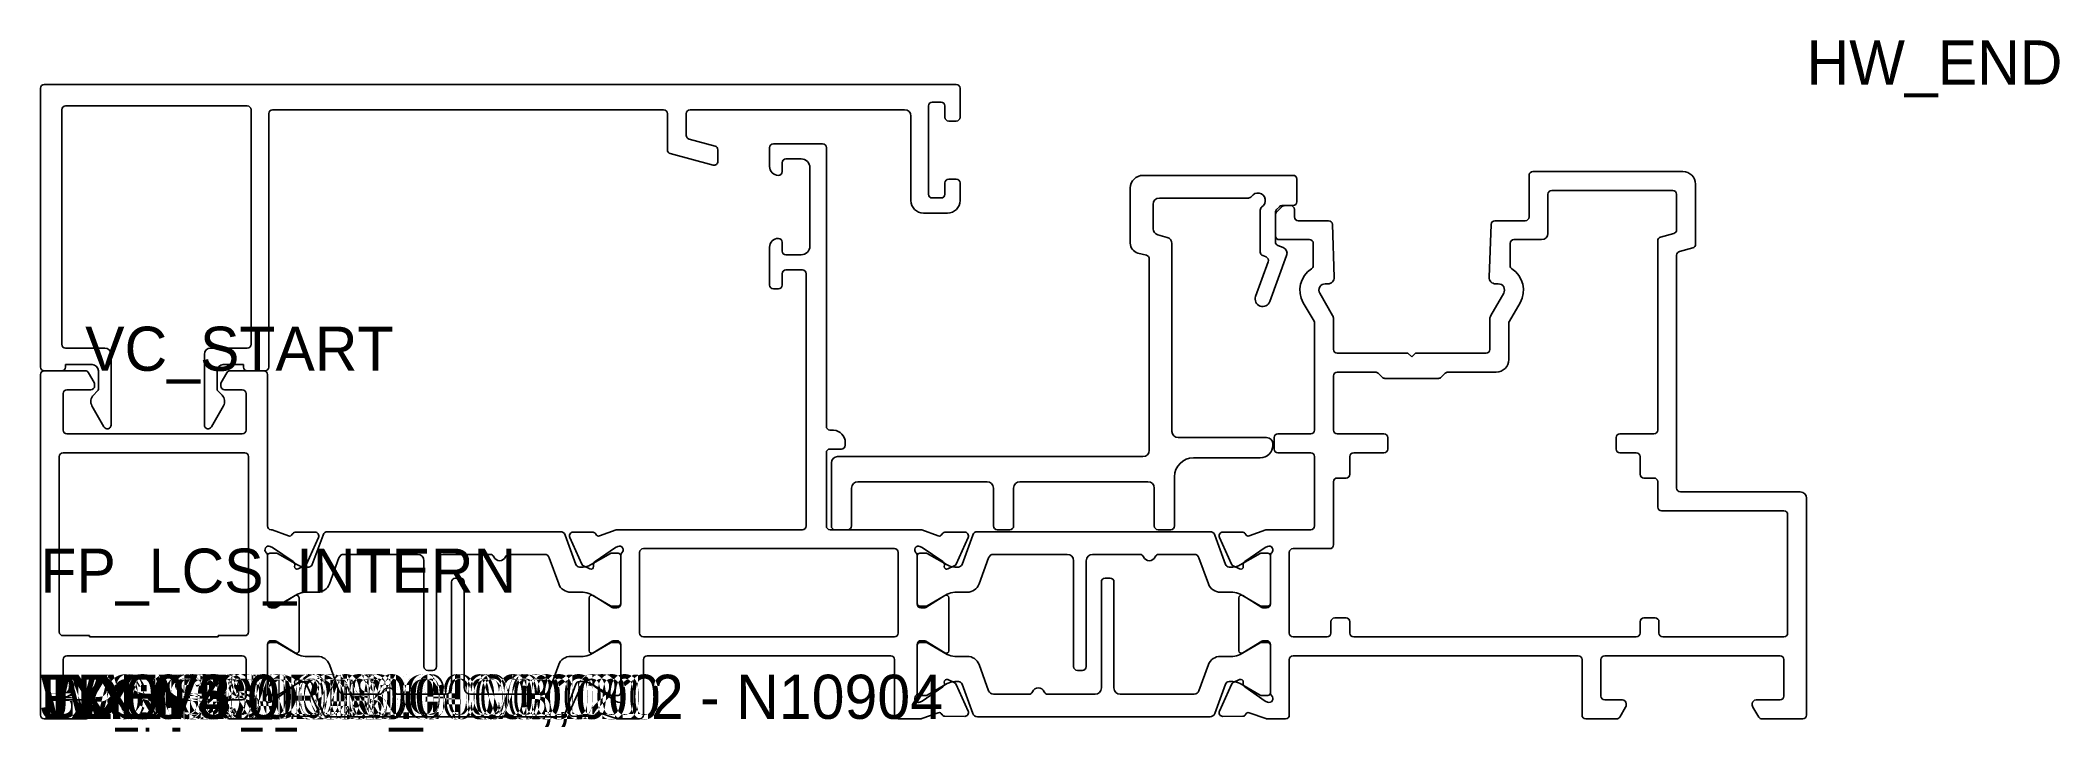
# Model space of a CAD drawing. Header units: metres. Extents: x 0 to 160, y -1 to 54.
import ezdxf

# ---------------------------------------------------------------- set-up
doc = ezdxf.new("R2010")
doc.units = ezdxf.units.M

msp = doc.modelspace()

# ---------------------------------------------------------------- linework, layer by layer
for p, q in [((0, 27.9), (0, 50.002869)), ((0.3, 50.302869), (72.6, 50.302869)), ((72.9, 50.002869), (72.9, 47.70457)), ((1.700316, 48.302869), (1.700316, 29.7)), ((16.4, 48.602869), (2.000316, 48.602869)), ((16.7, 29.7), (16.7, 48.302869)), ((49.400015, 48.302869), (18.4, 48.302869)), ((68.5, 48.302869), (51.500015, 48.302869)), ((70.4, 48.60457), (70.4, 41.60457)), ((71.4, 48.90457), (70.7, 48.90457)), ((71.7, 47.70457), (71.7, 48.60457)), ((18.1, 48.002869), (18.1, 27.9)), ((49.700015, 45.113897), (49.700015, 48.002869)), ((51.200015, 48.002869), (51.200015, 46.264887)), ((69, 41.10457), (69, 47.802869)), ((72.6, 47.40457), (72, 47.40457)), ((53.32237, 43.913092), (49.92237, 44.824119)), ((51.42237, 45.975109), (53.477661, 45.424396)), ((53.700015, 45.134618), (53.700015, 44.202869)), ((57.800789, 45.3), (57.800789, 43.8)), ((62.000789, 45.6), (58.100789, 45.6)), ((62.300789, 23.196148), (62.300789, 45.3)), ((58.800789, 43.4), (58.800789, 44.1)), ((59.100789, 44.4), (60.300789, 44.4)), ((61.000789, 43.7), (61.000789, 37.5)), ((118.299889, 43.4), (130.199889, 43.4)), ((71.7, 41.60457), (71.7, 42.50457)), ((72, 42.80457), (72.6, 42.80457)), ((72.9, 42.50457), (72.9, 41.10457)), ((86.396461, 42.1), (86.396461, 37.714623)), ((99.296461, 43.1), (87.396461, 43.1)), ((99.596461, 41), (99.596461, 42.8)), ((117.999889, 39.8), (117.999889, 43.1)), ((119.799889, 41.9), (129.399889, 41.9)), ((131.199889, 42.4), (131.199889, 37.632121)), ((71.9, 40.10457), (70, 40.10457)), ((70.7, 41.30457), (71.4, 41.30457)), ((88.196461, 38.867041), (88.196461, 40.8)), ((88.696461, 41.3), (95.751558, 41.3)), ((96.699889, 40.351669), (96.699889, 37.010074)), ((97.899889, 38.3), (97.899889, 40.175735)), ((97.987757, 40.387867), (98.212021, 40.612132)), ((97.987757, 40.187868), (98.412021, 40.612132)), ((98.424153, 40.7), (99.099889, 40.7)), ((98.624153, 40.7), (99.296461, 40.7)), ((99.399889, 40.4), (99.399889, 39.8)), ((119.499889, 38.5), (119.499889, 41.6)), ((129.699889, 41.6), (129.699889, 38.783112)), ((97.899889, 37.823744), (97.899889, 39.975736)), ((99.699889, 39.5), (102.110182, 39.5)), ((102.409999, 39.210469), (102.556423, 35.017449)), ((114.843355, 35.017449), (114.989778, 39.210469)), ((115.289595, 39.5), (117.699889, 39.5)), ((129.477534, 38.493334), (128.422243, 38.21057)), ((57.800789, 37.4), (57.800789, 34.4)), ((58.800789, 37.1), (58.800789, 37.8)), ((86.990331, 36.941635), (87.67376, 36.759387)), ((89.325292, 38.18188), (88.56763, 38.383923)), ((89.696461, 22.8), (89.696461, 37.698762)), ((98.503639, 37.379811), (98.088864, 37.545045)), ((100.599889, 38), (98.199889, 38)), ((100.899889, 35.936708), (100.899889, 37.7)), ((116.499889, 35.936708), (116.499889, 37.7)), ((116.799889, 38), (118.999889, 38)), ((128.199889, 37.920792), (128.199889, 22.9)), ((130.977534, 37.342344), (129.922243, 37.059579)), ((58.800789, 34.4), (58.800789, 35.3)), ((60.300789, 36.8), (59.100789, 36.8)), ((59.100789, 35.6), (60.400789, 35.6)), ((60.700789, 35.3), (60.700789, 15.3)), ((87.896461, 36.469517), (87.896461, 21.3)), ((97.324037, 36.244783), (96.326909, 33.505195)), ((96.888864, 36.731374), (97.153155, 36.626089)), ((97.454237, 33.094015), (98.78821, 36.743665)), ((129.699889, 36.769801), (129.699889, 18.3)), ((58.100789, 34.1), (58.500789, 34.1)), ((101.407505, 33.75), (102.432901, 31.973961)), ((102.056727, 34.5), (101.840518, 34.5)), ((114.966876, 31.973961), (115.992272, 33.75)), ((115.559259, 34.5), (115.34305, 34.5)), ((100.959721, 31.525585), (100.108467, 33)), ((116.440081, 31.525627), (117.29131, 33)), ((100.999913, 22.9), (100.999913, 31.375585)), ((102.499889, 31.723961), (102.499889, 29.3)), ((114.899889, 29.3), (114.899889, 31.723961)), ((116.399889, 28.5), (116.399889, 31.375627)), ((2.000316, 29.4), (5.100316, 29.4)), ((5.600316, 28.9), (5.600316, 23.3)), ((13, 23.3), (13, 28.9)), ((13.5, 29.4), (16.4, 29.4)), ((102.799889, 29), (108.399889, 29)), ((108.399889, 29), (108.699889, 28.7)), ((108.699889, 28.7), (108.999889, 29)), ((108.999889, 29), (114.599889, 29)), ((0, 27.3), (0, 0.3)), ((3.549445, 27.6), (0.3, 27.6)), ((1.7, 27.6), (0.3, 27.6)), ((4.100316, 28.1), (2, 28.1)), ((2, 28.1), (2, 27.9)), ((4.259808, 26.669615), (3.809253, 27.45)), ((4.600316, 26.192589), (4.600316, 27.6)), ((14, 27.6), (14, 26.192589)), ((14.790748, 27.45), (14.340193, 26.669615)), ((16.1, 28.1), (14.5, 28.1)), ((17.7, 27.6), (15.050556, 27.6)), ((16.1, 27.9), (16.1, 28.1)), ((17.8, 27.6), (16.4, 27.6)), ((18, 15.299144), (18, 27.3)), ((102.799913, 27.5), (105.825625, 27.5)), ((106.037757, 27.412132), (106.362021, 27.087867)), ((111.037757, 27.087867), (111.362021, 27.412132)), ((111.574153, 27.5), (115.399889, 27.5)), ((1.8, 22.9), (1.8, 25.8)), ((2.1, 26.1), (4, 26.1)), ((4.203326, 25.671334), (4.512448, 25.980457)), ((4.3, 26.4), (4.3, 26.519615)), ((14.087868, 25.980457), (14.39699, 25.671334)), ((14.3, 26.519615), (14.3, 26.4)), ((14.6, 26.1), (16, 26.1)), ((16.3, 25.8), (16.3, 22.9)), ((102.499913, 22.9), (102.499913, 27.2)), ((106.574153, 27), (110.825625, 27)), ((5.040205, 23.150528), (4.089054, 24.83166)), ((14.511262, 24.83166), (13.560112, 23.150528)), ((16, 22.6), (2.1, 22.6)), ((62.877712, 22.897037), (62.577712, 22.897037)), ((98.099913, 22.6), (100.699913, 22.6)), ((106.499913, 22.6), (102.799913, 22.6)), ((127.899889, 22.6), (125.199889, 22.6)), ((16.19935, 21.1), (1.79935, 21.1)), ((62.300789, 15.3), (62.300789, 21.1)), ((62.600789, 21.4), (63.500789, 21.4)), ((63.800789, 21.7), (63.800789, 21.9)), ((97.196461, 22.3), (90.196461, 22.3)), ((97.696461, 21.7), (97.696461, 21.8)), ((97.799913, 21.4), (97.799913, 22.3)), ((100.699913, 21.1), (98.099913, 21.1)), ((104.099913, 21.1), (106.499913, 21.1)), ((106.799913, 21.4), (106.799913, 22.3)), ((124.899889, 22.3), (124.899889, 21.4)), ((125.199889, 21.1), (126.499889, 21.1)), ((1.49935, 20.8), (1.49935, 6.9)), ((16.49935, 6.9), (16.49935, 20.8)), ((62.697362, 20.3), (62.697362, 15.3)), ((87.396461, 20.8), (63.197362, 20.8)), ((91.396461, 20.7), (96.696461, 20.7)), ((100.999913, 15.3), (100.999913, 20.8)), ((103.799913, 19.4), (103.799913, 20.8)), ((126.799889, 20.8), (126.799889, 19.4)), ((64.297362, 15.3), (64.297362, 18.3)), ((64.797362, 18.8), (75.046911, 18.8)), ((75.546911, 18.3), (75.546911, 15.3)), ((77.146911, 15.3), (77.146911, 18.3)), ((77.646911, 18.8), (87.796461, 18.8)), ((88.296461, 18.3), (88.296461, 15.3)), ((89.896461, 15.3), (89.896461, 19.2)), ((102.499913, 13.8), (102.499913, 18.8)), ((102.799913, 19.1), (103.499913, 19.1)), ((127.099889, 19.1), (127.899889, 19.1)), ((128.199889, 18.8), (128.199889, 16.8)), ((129.999889, 18), (139.499889, 18)), ((128.499889, 16.5), (138.199889, 16.5)), ((138.499889, 16.2), (138.499889, 6.8)), ((139.999889, 17.5), (139.999889, 0.3)), ((18.283944, 14.999574), (18.369402, 14.982307)), ((19.671317, 14.514149), (18.369402, 14.982307)), ((21.764143, 14.804325), (20.185215, 14.793868)), ((22.405973, 14.579167), (21.554496, 12.239753)), ((41.218778, 14.842359), (22.78185, 14.842359)), ((42.446132, 12.239753), (41.594655, 14.579167)), ((43.815575, 14.793863), (42.236647, 14.80432)), ((45.631387, 14.982302), (44.329472, 14.514144)), ((60.400789, 15), (45.732901, 15)), ((69.767802, 15), (62.600789, 15)), ((62.997362, 15), (63.997362, 15)), ((71.17123, 14.514144), (69.869315, 14.982302)), ((73.264056, 14.80432), (71.685128, 14.793863)), ((73.905097, 14.579167), (73.05362, 12.239753)), ((92.717902, 14.842359), (74.280974, 14.842359)), ((75.846911, 15), (76.846911, 15)), ((88.596461, 15), (89.596461, 15)), ((93.945256, 12.239753), (93.093779, 14.579167)), ((93.735771, 14.80432), (95.314699, 14.793863)), ((95.828597, 14.514144), (97.130511, 14.982302)), ((97.232025, 15), (100.699913, 15)), ((17.999839, 12.942359), (17.999839, 9.142359)), ((18, 9.099995), (18, 12.952781)), ((18.706284, 13.142359), (18.199839, 13.142359)), ((18.222027, 13.674068), (18.404736, 13.59272)), ((18.404736, 13.59272), (20.033493, 12.468254)), ((20.388172, 12.202936), (18.806228, 13.115596)), ((21.090206, 12.273834), (22.038856, 14.379349)), ((24.042224, 13.042359), (29.900314, 13.042359)), ((31.900314, 13.042359), (35.658694, 13.042359)), ((37.141934, 13.042359), (39.958405, 13.042359)), ((41.961934, 14.379345), (42.910584, 12.27383)), ((45.1944, 13.115596), (43.612457, 12.202936)), ((43.967297, 12.46825), (45.596053, 13.592716)), ((45.800789, 13.142359), (45.294345, 13.142359)), ((45.596053, 13.592716), (45.778762, 13.674063)), ((46.000789, 12.952777), (46.000789, 9.09999)), ((46.000789, 9.142359), (46.000789, 12.942359)), ((47.500789, 13.2), (47.500789, 6.8)), ((67.699914, 13.5), (47.800789, 13.5)), ((67.999914, 6.8), (67.999914, 13.2)), ((69.498963, 12.942359), (69.498963, 9.142359)), ((69.499914, 9.09999), (69.499914, 12.952777)), ((70.205408, 13.142359), (69.698963, 13.142359)), ((69.721941, 13.674063), (69.90465, 13.592716)), ((69.90465, 13.592716), (71.533406, 12.46825)), ((71.887296, 12.202936), (70.305352, 13.115596)), ((72.590119, 12.27383), (73.538769, 14.379345)), ((75.541348, 13.042359), (81.399438, 13.042359)), ((83.399438, 13.042359), (87.157818, 13.042359)), ((88.641058, 13.042359), (91.457529, 13.042359)), ((94.409708, 12.27383), (93.461058, 14.379345)), ((96.693524, 13.115596), (95.111581, 12.202936)), ((97.095177, 13.592716), (95.466421, 12.46825)), ((97.299913, 13.142359), (96.793469, 13.142359)), ((97.277886, 13.674063), (97.095177, 13.592716)), ((97.499913, 9.09999), (97.499913, 12.952777)), ((97.499913, 9.142359), (97.499913, 12.942359)), ((98.999913, 6.8), (98.999913, 13.2)), ((99.299913, 13.5), (102.199913, 13.5)), ((20.162076, 12.197208), (20.152775, 12.082113)), ((20.437847, 11.885304), (20.94527, 12.126023)), ((21.272588, 12.042359), (20.987839, 12.042359)), ((22.909715, 10.700339), (23.666347, 12.779167)), ((30.400314, 12.542359), (30.400314, 4.142359)), ((31.400314, 4.142359), (31.400314, 12.542359)), ((40.334282, 12.779167), (41.090913, 10.700339)), ((43.01279, 12.042359), (42.72804, 12.042359)), ((43.05552, 12.126018), (43.562943, 11.885299)), ((43.848015, 12.082108), (43.838713, 12.197203)), ((71.66199, 12.197203), (71.652688, 12.082108)), ((71.93776, 11.885299), (72.445183, 12.126018)), ((72.771712, 12.042359), (72.486963, 12.042359)), ((74.408839, 10.700339), (75.165471, 12.779167)), ((81.899438, 12.542359), (81.899438, 4.142359)), ((82.899438, 4.142359), (82.899438, 12.542359)), ((91.833406, 12.779167), (92.590037, 10.700339)), ((94.511914, 12.042359), (94.227164, 12.042359)), ((95.062067, 11.885299), (94.554644, 12.126018)), ((95.337837, 12.197203), (95.347139, 12.082108)), ((20.195799, 9.770705), (18.677497, 8.84393)), ((18.806228, 8.969122), (20.388172, 9.881782)), ((20.987839, 10.042359), (21.970023, 10.042359)), ((32.600314, 10.857625), (32.600314, 2.457625)), ((33.300314, 11.157625), (32.900314, 11.157625)), ((33.600314, 2.457625), (33.600314, 10.857625)), ((42.030606, 10.042359), (43.01279, 10.042359)), ((43.612457, 9.881782), (45.1944, 8.969122)), ((45.323293, 8.843925), (43.804991, 9.7707)), ((71.695712, 9.7707), (70.17741, 8.843925)), ((70.305352, 8.969122), (71.887296, 9.881782)), ((72.486963, 10.042359), (73.469147, 10.042359)), ((84.099438, 10.857625), (84.099438, 2.457625)), ((84.799438, 11.157625), (84.399438, 11.157625)), ((85.099438, 2.457625), (85.099438, 10.857625)), ((93.52973, 10.042359), (94.511914, 10.042359)), ((95.111581, 9.881782), (96.693524, 8.969122)), ((95.304115, 9.7707), (96.822417, 8.843925)), ((18.199839, 8.942359), (18.706284, 8.942359)), ((18.521194, 8.799995), (18.3, 8.799995)), ((20.5, 5.399995), (20.5, 9.599995)), ((43.500789, 9.59999), (43.500789, 5.39999)), ((45.294345, 8.942359), (45.800789, 8.942359)), ((45.700789, 8.79999), (45.479596, 8.79999)), ((69.698963, 8.942359), (70.205408, 8.942359)), ((70.021107, 8.79999), (69.799914, 8.79999)), ((71.999914, 5.39999), (71.999914, 9.59999)), ((94.999913, 5.39999), (94.999913, 9.59999)), ((96.793469, 8.942359), (97.299913, 8.942359)), ((96.97872, 8.79999), (97.199913, 8.79999)), ((1.79935, 6.6), (3.89935, 6.6)), ((3.89935, 6.6), (3.89935, 6.5)), ((3.89935, 6.5), (14.09935, 6.5)), ((14.09935, 6.5), (14.09935, 6.6)), ((14.09935, 6.6), (16.19935, 6.6)), ((47.800789, 6.5), (67.699914, 6.5)), ((101.999889, 6.5), (99.299913, 6.5)), ((102.299889, 7.7), (102.299889, 6.8)), ((103.499889, 8), (102.599889, 8)), ((103.799889, 6.8), (103.799889, 7.7)), ((126.499889, 6.5), (104.099889, 6.5)), ((126.799889, 7.7), (126.799889, 6.8)), ((127.999889, 8), (127.099889, 8)), ((128.299889, 6.8), (128.299889, 7.7)), ((138.199889, 6.5), (128.599889, 6.5)), ((2.1, 5), (16, 5)), ((17.999839, 5.857625), (17.999839, 2.057625)), ((18, 2.047208), (18, 5.899995)), ((18.706284, 6.057625), (18.199839, 6.057625)), ((18.3, 6.199995), (18.521194, 6.199995)), ((18.677497, 6.15606), (20.195799, 5.229285)), ((20.388172, 5.118202), (18.806228, 6.030862)), ((21.970023, 4.957625), (20.987839, 4.957625)), ((43.01279, 4.957625), (42.030606, 4.957625)), ((45.1944, 6.030862), (43.612457, 5.118202)), ((43.804991, 5.22928), (45.323293, 6.156055)), ((45.800789, 6.057625), (45.294345, 6.057625)), ((45.479596, 6.19999), (45.700789, 6.19999)), ((46.000789, 5.89999), (46.000789, 2.047204)), ((46.000789, 2.057625), (46.000789, 5.857625)), ((48.100765, 5), (67.399938, 5)), ((69.498963, 5.857625), (69.498963, 2.057625)), ((69.499914, 2.047204), (69.499914, 5.89999)), ((70.205408, 6.057625), (69.698963, 6.057625)), ((69.799914, 6.19999), (70.021107, 6.19999)), ((70.17741, 6.156055), (71.695712, 5.22928)), ((71.887296, 5.118202), (70.305352, 6.030862)), ((73.469147, 4.957625), (72.486963, 4.957625)), ((94.511914, 4.957625), (93.52973, 4.957625)), ((96.693524, 6.030862), (95.111581, 5.118202)), ((96.822417, 6.156055), (95.304115, 5.22928)), ((97.299913, 6.057625), (96.793469, 6.057625)), ((97.199913, 6.19999), (96.97872, 6.19999)), ((97.499913, 2.047204), (97.499913, 5.89999)), ((97.499913, 2.057625), (97.499913, 5.857625)), ((121.899889, 5), (99.299889, 5)), ((137.899889, 5), (123.999889, 5)), ((1.8, 1.8), (1.8, 4.7)), ((16.3, 4.7), (16.3, 1.8)), ((23.666347, 2.220817), (22.909715, 4.299645)), ((30.700314, 3.842359), (31.100314, 3.842359)), ((41.090913, 4.299645), (40.334282, 2.220817)), ((47.800765, 0.3), (47.800765, 4.7)), ((67.699938, 4.7), (67.699938, 0.3)), ((75.165471, 2.220817), (74.408839, 4.299645)), ((82.199438, 3.842359), (82.599438, 3.842359)), ((92.590037, 4.299645), (91.833406, 2.220817)), ((98.999889, 4.7), (98.999889, 0.3)), ((122.199889, 0.3), (122.199889, 4.7)), ((123.699889, 4.7), (123.699889, 1.8)), ((138.199889, 1.8), (138.199889, 4.7)), ((18.199839, 1.857625), (18.706284, 1.857625)), ((20.033493, 2.531735), (18.404736, 1.407269)), ((18.806228, 1.884388), (20.388172, 2.797048)), ((20.152775, 2.917877), (20.162076, 2.802782)), ((20.94527, 2.873967), (20.437847, 3.114686)), ((20.987839, 2.957625), (21.272588, 2.957625)), ((22.038856, 0.62064), (21.090206, 2.726155)), ((21.554496, 2.760231), (22.405973, 0.420817)), ((26.858694, 1.957625), (24.042224, 1.957625)), ((32.100314, 1.957625), (28.341934, 1.957625)), ((39.958405, 1.957625), (34.100314, 1.957625)), ((41.594655, 0.420817), (42.446132, 2.760231)), ((42.910584, 2.726151), (41.961934, 0.620636)), ((42.72804, 2.957625), (43.01279, 2.957625)), ((43.562943, 3.114681), (43.05552, 2.873962)), ((43.612457, 2.797048), (45.1944, 1.884388)), ((43.838713, 2.802777), (43.848015, 2.917872)), ((45.596053, 1.407265), (43.967297, 2.53173)), ((45.294345, 1.857625), (45.800789, 1.857625)), ((69.698963, 1.857625), (70.205408, 1.857625)), ((71.533406, 2.53173), (69.90465, 1.407265)), ((70.305352, 1.884388), (71.887296, 2.797048)), ((71.652688, 2.917872), (71.66199, 2.802777)), ((72.445183, 2.873962), (71.93776, 3.114681)), ((72.486963, 2.957625), (72.771712, 2.957625)), ((73.538769, 0.620636), (72.590119, 2.726151)), ((73.05362, 2.760231), (73.905097, 0.420817)), ((78.357818, 1.957625), (75.541348, 1.957625)), ((83.599438, 1.957625), (79.841058, 1.957625)), ((91.457529, 1.957625), (85.599438, 1.957625)), ((93.093779, 0.420817), (93.945256, 2.760231)), ((93.461058, 0.620636), (94.409708, 2.726151)), ((94.227164, 2.957625), (94.511914, 2.957625)), ((94.554644, 2.873962), (95.062067, 3.114681)), ((95.111581, 2.797048), (96.693524, 1.884388)), ((95.347139, 2.917872), (95.337837, 2.802777)), ((95.466421, 2.53173), (97.095177, 1.407265)), ((96.793469, 1.857625), (97.299913, 1.857625)), ((0.3, 0), (3.549445, 0)), ((4, 1.5), (2.1, 1.5)), ((3.809253, 0.15), (4.259808, 0.930384)), ((4.3, 1.080384), (4.3, 1.2)), ((14.3, 1.2), (14.3, 1.080384)), ((14.340193, 0.930384), (14.790748, 0.15)), ((16, 1.5), (14.6, 1.5)), ((15.050556, 0), (18.267941, 0.000004)), ((18.404736, 1.407269), (18.222027, 1.325922)), ((18.369455, 0.017701), (19.671317, 0.48584)), ((20.185215, 0.206122), (21.764143, 0.195665)), ((22.78185, 0.157625), (41.218778, 0.157625)), ((42.236647, 0.19566), (43.815575, 0.206117)), ((44.329472, 0.485836), (45.631335, 0.017697)), ((45.778762, 1.325917), (45.596053, 1.407265)), ((45.732849, 0), (47.500765, 0)), ((67.999938, 0), (69.767854, 0)), ((69.90465, 1.407265), (69.721941, 1.325917)), ((69.869368, 0.017697), (71.17123, 0.485836)), ((71.685128, 0.206117), (73.264056, 0.19566)), ((74.280974, 0.157625), (92.717902, 0.157625)), ((95.314699, 0.206117), (93.735771, 0.19566)), ((97.130459, 0.017697), (95.828597, 0.485836)), ((97.095177, 1.407265), (97.277886, 1.325917)), ((98.699889, 0), (97.231973, 0)), ((124.930032, 0), (122.499889, 0)), ((123.999889, 1.5), (125.399889, 1.5)), ((125.657137, 0.928746), (125.187279, 0.145651)), ((125.699889, 1.2), (125.699889, 1.083095)), ((135.699889, 1.083095), (135.699889, 1.2)), ((136.212498, 0.145651), (135.742641, 0.928746)), ((135.999889, 1.5), (137.899889, 1.5)), ((139.699889, 0), (136.469746, 0))]:
    msp.add_line(p, q)
for centre, radius, start, end in [((0.3, 50.002869), 0.3, 90, 180), ((72.6, 50.002869), 0.3, 0, 90), ((2.000316, 48.302869), 0.3, 90, 180), ((16.4, 48.302869), 0.3, 0, 90), ((18.4, 48.002869), 0.3, 90, 180), ((49.400015, 48.002869), 0.3, 0, 90), ((51.500015, 48.002869), 0.3, 90, 180), ((68.5, 47.802869), 0.5, 0, 90), ((70.7, 48.60457), 0.3, 90, 180), ((71.4, 48.60457), 0.3, 0, 90), ((72, 47.70457), 0.3, 180, 270), ((72.6, 47.70457), 0.3, 270, 0), ((50.000015, 45.113897), 0.3, 180, 255), ((51.500015, 46.264887), 0.3, 180, 255), ((53.400015, 45.134618), 0.3, 0, 75), ((58.100789, 45.3), 0.3, 90, 180), ((62.000789, 45.3), 0.3, 0, 90), ((53.400015, 44.202869), 0.3, 255, 0), ((58.500789, 43.8), 0.7, 180, 270), ((58.500789, 43.4), 0.3, 270, 0), ((59.100789, 44.1), 0.3, 90, 180), ((60.300789, 43.7), 0.7, 0, 90), ((118.299889, 43.1), 0.3, 90, 180), ((130.199889, 42.4), 1, 0, 90), ((72, 42.50457), 0.3, 90, 180), ((72.6, 42.50457), 0.3, 0, 90), ((87.396461, 42.1), 1, 90, 180), ((96.499889, 41.1), 0.6, 303.748989, 146.251011), ((99.296461, 42.8), 0.3, 0, 90), ((119.799889, 41.6), 0.3, 90, 180), ((129.399889, 41.6), 0.3, 0, 90), ((70, 41.10457), 1, 180, 270), ((70.7, 41.60457), 0.3, 180, 270), ((71.4, 41.60457), 0.3, 270, 0), ((71.9, 41.10457), 1, 270, 0), ((88.696461, 40.8), 0.5, 90, 180), ((95.751558, 41.6), 0.3, 270, 326.251011), ((96.999889, 40.351669), 0.3, 123.748989, 180), ((98.199889, 40.175735), 0.3, 135, 180), ((98.199889, 39.975736), 0.3, 135, 180), ((98.424153, 40.4), 0.3, 90, 135), ((98.624153, 40.4), 0.3, 90, 135), ((99.099889, 40.4), 0.3, 0, 90), ((99.296461, 41), 0.3, 270, 0), ((88.696461, 38.867041), 0.5, 180, 255.068583), ((99.699889, 39.8), 0.3, 180, 270), ((102.110182, 39.2), 0.3, 2, 90), ((115.289595, 39.2), 0.3, 90, 178), ((117.699889, 39.8), 0.3, 270, 0), ((118.999889, 38.5), 0.5, 270, 0), ((129.399889, 38.783112), 0.3, 285, 0), ((58.500789, 37.4), 0.7, 90, 180), ((58.500789, 37.8), 0.3, 0, 90), ((59.100789, 37.1), 0.3, 180, 270), ((60.300789, 37.5), 0.7, 270, 0), ((87.196461, 37.714623), 0.8, 180, 255.068583), ((89.196461, 37.698762), 0.5, 0, 75.068583), ((96.999889, 37.010074), 0.3, 180, 248.279152), ((98.199889, 38.3), 0.3, 180, 270), ((98.199889, 37.823744), 0.3, 180, 248.279152), ((98.318596, 36.915312), 0.5, 339.922274, 68.279152), ((100.599889, 37.7), 0.3, 0, 90), ((116.799889, 37.7), 0.3, 90, 180), ((128.499889, 37.920792), 0.3, 105, 180), ((129.999889, 36.769801), 0.3, 105, 180), ((130.899889, 37.632121), 0.3, 285, 0), ((59.100789, 35.3), 0.3, 90, 180), ((60.400789, 35.3), 0.3, 0, 90), ((87.596461, 36.469517), 0.3, 0, 75.068583), ((97.042129, 36.347389), 0.3, 340, 68.279152), ((101.840518, 34), 2, 122.643077, 210), ((100.599889, 35.936708), 0.3, 302.643077, 0), ((116.799889, 35.936708), 0.3, 180, 237.356923), ((115.559259, 34), 2, 330, 57.356923), ((58.100789, 34.4), 0.3, 180, 270), ((58.500789, 34.4), 0.3, 270, 0), ((101.840518, 34), 0.5, 90, 210), ((102.056727, 35), 0.5, 270, 2), ((115.34305, 35), 0.5, 178, 270), ((115.559259, 34), 0.5, 330, 90), ((96.890712, 33.299988), 0.599987, 160, 339.922274), ((100.699913, 31.375585), 0.3, 0, 30), ((101.999889, 31.723961), 0.5, 0, 30), ((115.399889, 31.723961), 0.5, 150, 180), ((116.699889, 31.375627), 0.3, 150, 180), ((2.000316, 29.7), 0.3, 180, 270), ((5.100316, 28.9), 0.5, 0, 90), ((13.5, 28.9), 0.5, 90, 180), ((16.4, 29.7), 0.3, 270, 0), ((102.799889, 29.3), 0.3, 180, 270), ((114.599889, 29.3), 0.3, 270, 0), ((0.3, 27.9), 0.3, 180, 270), ((0.3, 27.3), 0.3, 90, 180), ((1.7, 27.9), 0.3, 270, 0), ((3.549445, 27.3), 0.3, 30, 90), ((4.100316, 27.6), 0.5, 0, 90), ((14.5, 27.6), 0.5, 90, 180), ((15.050556, 27.3), 0.3, 90, 150), ((16.4, 27.9), 0.3, 180, 270), ((17.7, 27.3), 0.3, 0, 90), ((17.8, 27.9), 0.3, 270, 0), ((102.799913, 27.2), 0.3, 90, 180), ((105.825625, 27.2), 0.3, 45, 90), ((111.574153, 27.2), 0.3, 90, 135), ((115.399889, 28.5), 1, 270, 0), ((2.1, 25.8), 0.3, 90, 180), ((4.698301, 25.17636), 0.7, 135, 209.500322), ((4, 26.4), 0.3, 270, 0), ((4, 26.519615), 0.3, 0, 30), ((4.300316, 26.192589), 0.3, 315, 0), ((14.3, 26.192589), 0.3, 180, 225), ((14.6, 26.519615), 0.3, 150, 180), ((14.6, 26.4), 0.3, 180, 270), ((13.902015, 25.17636), 0.7, 330.499678, 45), ((16, 25.8), 0.3, 0, 90), ((106.574153, 27.3), 0.3, 225, 270), ((110.825625, 27.3), 0.3, 270, 315), ((2.1, 22.9), 0.3, 180, 270), ((5.300316, 23.3), 0.3, 209.883652, 0), ((13.3, 23.3), 0.3, 180, 330.116348), ((16, 22.9), 0.3, 270, 0), ((62.600789, 23.196148), 0.3, 180, 265.588274), ((62.800789, 21.9), 1, 0, 85.588274), ((90.196461, 22.8), 0.5, 180, 270), ((98.099913, 22.3), 0.3, 90, 180), ((100.699913, 22.9), 0.3, 270, 0), ((102.799913, 22.9), 0.3, 180, 270), ((106.499913, 22.3), 0.3, 0, 90), ((125.199889, 22.3), 0.3, 90, 180), ((127.899889, 22.9), 0.3, 270, 0), ((1.79935, 20.8), 0.3, 90, 180), ((16.19935, 20.8), 0.3, 0, 90), ((62.600789, 21.1), 0.3, 90, 180), ((63.500789, 21.7), 0.3, 270, 0), ((87.396461, 21.3), 0.5, 270, 0), ((96.696461, 21.7), 1, 270, 0), ((97.196461, 21.8), 0.5, 0, 90), ((98.099913, 21.4), 0.3, 180, 270), ((100.699913, 20.8), 0.3, 0, 90), ((104.099913, 20.8), 0.3, 90, 180), ((106.499913, 21.4), 0.3, 270, 0), ((125.199889, 21.4), 0.3, 180, 270), ((126.499889, 20.8), 0.3, 0, 90), ((63.197362, 20.3), 0.5, 90, 180), ((91.396461, 19.2), 1.5, 90, 180), ((103.499913, 19.4), 0.3, 270, 0), ((127.099889, 19.4), 0.3, 180, 270), ((64.797362, 18.3), 0.5, 90, 180), ((75.046911, 18.3), 0.5, 0, 90), ((77.646911, 18.3), 0.5, 90, 180), ((87.796461, 18.3), 0.5, 0, 90), ((102.799913, 18.8), 0.3, 90, 180), ((127.899889, 18.8), 0.3, 0, 90), ((129.999889, 18.3), 0.3, 180, 270), ((139.499889, 17.5), 0.5, 0, 90), ((128.499889, 16.8), 0.3, 180, 270), ((138.199889, 16.2), 0.3, 0, 90), ((18.3, 15.299144), 0.3, 180, 266.932069), ((19.750836, 14.735286), 0.235, 250.221829, 336), ((20.186771, 14.558873), 0.235, 90, 156), ((21.76613, 14.504331), 0.3, 335.379459, 90), ((22.78185, 14.442359), 0.4, 90, 160), ((41.218778, 14.442359), 0.4, 20, 90), ((42.23466, 14.504327), 0.3, 90, 204.620541), ((43.814019, 14.558868), 0.235, 24, 90), ((44.249953, 14.735282), 0.235, 204, 289.778171), ((45.732901, 14.7), 0.3, 90, 109.778171), ((60.400789, 15.3), 0.3, 270, 0), ((62.600789, 15.3), 0.3, 180, 270), ((62.997362, 15.3), 0.3, 180, 270), ((63.997362, 15.3), 0.3, 270, 0), ((69.767802, 14.7), 0.3, 70.221829, 90), ((71.25075, 14.735282), 0.235, 250.221829, 336), ((71.686684, 14.558868), 0.235, 90, 156), ((73.266043, 14.504327), 0.3, 335.379459, 90), ((74.280974, 14.442359), 0.4, 90, 160), ((75.846911, 15.3), 0.3, 180, 270), ((76.846911, 15.3), 0.3, 270, 0), ((88.596461, 15.3), 0.3, 180, 270), ((89.596461, 15.3), 0.3, 270, 0), ((92.717902, 14.442359), 0.4, 20, 90), ((93.733784, 14.504327), 0.3, 90, 204.620541), ((95.313143, 14.558868), 0.235, 24, 90), ((95.749077, 14.735282), 0.235, 204, 289.778171), ((97.232025, 14.7), 0.3, 90, 109.778171), ((100.699913, 15.3), 0.3, 270, 0), ((18.100025, 13.399985), 0.300009, 66.004713, 228.187329), ((17.7, 12.952781), 0.3, 0, 48.187329), ((18.199839, 12.942359), 0.2, 90, 180), ((18.706284, 12.942359), 0.2, 60.018361, 90), ((24.042224, 12.642359), 0.4, 90, 160), ((29.900314, 12.542359), 0.5, 0, 90), ((31.900314, 12.542359), 0.5, 90, 180), ((35.658694, 12.742359), 0.3, 22.024313, 90), ((36.400314, 13.042359), 0.5, 202.024313, 337.975687), ((37.141934, 12.742359), 0.3, 90, 157.975687), ((39.958405, 12.642359), 0.4, 20, 90), ((45.294345, 12.942359), 0.2, 90, 119.981639), ((45.900765, 13.399981), 0.300009, 311.812671, 113.995287), ((45.800789, 12.942359), 0.2, 0, 90), ((46.300789, 12.952777), 0.3, 131.812671, 180), ((47.800789, 13.2), 0.3, 90, 180), ((67.699914, 13.2), 0.3, 0, 90), ((69.599938, 13.399981), 0.300009, 66.004713, 228.187329), ((69.199914, 12.952777), 0.3, 0, 48.187329), ((69.698963, 12.942359), 0.2, 90, 180), ((70.205408, 12.942359), 0.2, 60.018361, 90), ((75.541348, 12.642359), 0.4, 90, 160), ((81.399438, 12.542359), 0.5, 0, 90), ((83.399438, 12.542359), 0.5, 90, 180), ((87.157818, 12.742359), 0.3, 22.024313, 90), ((87.899438, 13.042359), 0.5, 202.024313, 337.975687), ((88.641058, 12.742359), 0.3, 90, 157.975687), ((91.457529, 12.642359), 0.4, 20, 90), ((96.793469, 12.942359), 0.2, 90, 119.981639), ((97.399889, 13.399981), 0.300009, 311.812671, 113.995287), ((97.299913, 12.942359), 0.2, 0, 90), ((97.799913, 12.952777), 0.3, 131.812671, 180), ((99.299913, 13.2), 0.3, 90, 180), ((102.199913, 13.8), 0.3, 270, 0), ((19.863051, 12.221375), 0.3, 355.379459, 55.379459), ((20.352125, 12.066002), 0.2, 175.379459, 295.379459), ((20.987839, 13.242359), 1.2, 240.018361, 270), ((20.816686, 12.39707), 0.3, 295.379459, 335.745828), ((21.272588, 12.342359), 0.3, 270, 340), ((42.72804, 12.342359), 0.3, 200, 270), ((43.184103, 12.397065), 0.3, 204.254172, 244.620541), ((43.01279, 13.242359), 1.2, 270, 299.981639), ((43.648665, 12.065997), 0.2, 244.620541, 4.620541), ((44.137738, 12.22137), 0.3, 124.620541, 184.620541), ((71.362965, 12.22137), 0.3, 355.379459, 55.379459), ((71.852038, 12.065997), 0.2, 175.379459, 295.379459), ((72.486963, 13.242359), 1.2, 240.018361, 270), ((72.316599, 12.397065), 0.3, 295.379459, 335.745828), ((72.771712, 12.342359), 0.3, 270, 340), ((94.227164, 12.342359), 0.3, 200, 270), ((94.683227, 12.397065), 0.3, 204.254172, 244.620541), ((94.511914, 13.242359), 1.2, 270, 299.981639), ((95.147789, 12.065997), 0.2, 244.620541, 4.620541), ((95.636862, 12.22137), 0.3, 124.620541, 184.620541), ((20.3, 9.599995), 0.2, 0, 121.4), ((20.987839, 8.842359), 1.2, 90, 119.981639), ((21.970023, 11.042359), 1, 270, 340), ((32.900314, 10.857625), 0.3, 90, 180), ((33.300314, 10.857625), 0.3, 0, 90), ((42.030606, 11.042359), 1, 200, 270), ((43.01279, 8.842359), 1.2, 60.018361, 90), ((43.700789, 9.59999), 0.2, 58.6, 180), ((71.799914, 9.59999), 0.2, 0, 121.4), ((72.486963, 8.842359), 1.2, 90, 119.981639), ((73.469147, 11.042359), 1, 270, 340), ((84.399438, 10.857625), 0.3, 90, 180), ((84.799438, 10.857625), 0.3, 0, 90), ((93.52973, 11.042359), 1, 200, 270), ((94.511914, 8.842359), 1.2, 60.018361, 90), ((95.199913, 9.59999), 0.2, 58.6, 180), ((18.199839, 9.142359), 0.2, 180, 270), ((18.3, 9.099995), 0.3, 180, 270), ((18.521194, 9.099995), 0.3, 270, 301.4), ((18.706284, 9.142359), 0.2, 270, 299.981639), ((45.294345, 9.142359), 0.2, 240.018361, 270), ((45.479596, 9.09999), 0.3, 238.6, 270), ((45.700789, 9.09999), 0.3, 270, 0), ((45.800789, 9.142359), 0.2, 270, 0), ((69.698963, 9.142359), 0.2, 180, 270), ((69.799914, 9.09999), 0.3, 180, 270), ((70.021107, 9.09999), 0.3, 270, 301.4), ((70.205408, 9.142359), 0.2, 270, 299.981639), ((96.793469, 9.142359), 0.2, 240.018361, 270), ((96.97872, 9.09999), 0.3, 238.6, 270), ((97.199913, 9.09999), 0.3, 270, 0), ((97.299913, 9.142359), 0.2, 270, 0), ((1.79935, 6.9), 0.3, 180, 270), ((16.19935, 6.9), 0.3, 270, 0), ((47.800789, 6.8), 0.3, 180, 270), ((67.699914, 6.8), 0.3, 270, 0), ((99.299913, 6.8), 0.3, 180, 270), ((101.999889, 6.8), 0.3, 270, 0), ((102.599889, 7.7), 0.3, 90, 180), ((103.499889, 7.7), 0.3, 0, 90), ((104.099889, 6.8), 0.3, 180, 270), ((126.499889, 6.8), 0.3, 270, 0), ((127.099889, 7.7), 0.3, 90, 180), ((127.999889, 7.7), 0.3, 0, 90), ((128.599889, 6.8), 0.3, 180, 270), ((138.199889, 6.8), 0.3, 270, 0), ((2.1, 4.7), 0.3, 90, 180), ((16, 4.7), 0.3, 0, 90), ((18.199839, 5.857625), 0.2, 90, 180), ((18.3, 5.899995), 0.3, 90, 180), ((18.521194, 5.899995), 0.3, 58.6, 90), ((18.706284, 5.857625), 0.2, 60.018361, 90), ((20.3, 5.399995), 0.2, 238.6, 0), ((20.987839, 6.157625), 1.2, 240.018361, 270), ((21.970023, 3.957625), 1, 20, 90), ((42.030606, 3.957625), 1, 90, 160), ((43.01279, 6.157625), 1.2, 270, 299.981639), ((43.700789, 5.39999), 0.2, 180, 301.4), ((45.294345, 5.857625), 0.2, 90, 119.981639), ((45.479596, 5.89999), 0.3, 90, 121.4), ((45.700789, 5.89999), 0.3, 0, 90), ((45.800789, 5.857625), 0.2, 0, 90), ((48.100765, 4.7), 0.3, 90, 180), ((67.399938, 4.7), 0.3, 0, 90), ((69.698963, 5.857625), 0.2, 90, 180), ((69.799914, 5.89999), 0.3, 90, 180), ((70.021107, 5.89999), 0.3, 58.6, 90), ((70.205408, 5.857625), 0.2, 60.018361, 90), ((71.799914, 5.39999), 0.2, 238.6, 0), ((72.486963, 6.157625), 1.2, 240.018361, 270), ((73.469147, 3.957625), 1, 20, 90), ((93.52973, 3.957625), 1, 90, 160), ((94.511914, 6.157625), 1.2, 270, 299.981639), ((95.199913, 5.39999), 0.2, 180, 301.4), ((96.793469, 5.857625), 0.2, 90, 119.981639), ((96.97872, 5.89999), 0.3, 90, 121.4), ((97.199913, 5.89999), 0.3, 0, 90), ((97.299913, 5.857625), 0.2, 0, 90), ((99.299889, 4.7), 0.3, 90, 180), ((121.899889, 4.7), 0.3, 0, 90), ((123.999889, 4.7), 0.3, 90, 180), ((137.899889, 4.7), 0.3, 0, 90), ((30.700314, 4.142359), 0.3, 180, 270), ((31.100314, 4.142359), 0.3, 270, 0), ((82.199438, 4.142359), 0.3, 180, 270), ((82.599438, 4.142359), 0.3, 270, 0), ((2.1, 1.8), 0.3, 180, 270), ((16, 1.8), 0.3, 270, 0), ((18.100025, 1.600004), 0.300009, 131.812671, 293.995287), ((17.7, 2.047208), 0.3, 311.812671, 0), ((18.199839, 2.057625), 0.2, 180, 270), ((18.706284, 2.057625), 0.2, 270, 299.981639), ((19.863051, 2.778615), 0.3, 304.620541, 4.620541), ((20.352125, 2.933988), 0.2, 64.620541, 184.620541), ((20.987839, 1.757625), 1.2, 90, 119.981639), ((20.816686, 2.60292), 0.3, 24.254172, 64.620541), ((21.272588, 2.657625), 0.3, 20, 90), ((24.042224, 2.357625), 0.4, 200, 270), ((26.858694, 2.257625), 0.3, 270, 337.975687), ((27.600314, 1.957625), 0.5, 22.024313, 157.975687), ((28.341934, 2.257625), 0.3, 202.024313, 270), ((32.100314, 2.457625), 0.5, 270, 0), ((34.100314, 2.457625), 0.5, 180, 270), ((39.958405, 2.357625), 0.4, 270, 340), ((42.72804, 2.657625), 0.3, 90, 160), ((43.184103, 2.602915), 0.3, 115.379459, 155.745828), ((43.01279, 1.757625), 1.2, 60.018361, 90), ((43.648665, 2.933983), 0.2, 355.379459, 115.379459), ((44.137738, 2.77861), 0.3, 175.379459, 235.379459), ((45.294345, 2.057625), 0.2, 240.018361, 270), ((45.900765, 1.6), 0.300009, 246.004713, 48.187329), ((45.800789, 2.057625), 0.2, 270, 0), ((46.300789, 2.047204), 0.3, 180, 228.187329), ((69.599938, 1.6), 0.300009, 131.812671, 293.995287), ((69.199914, 2.047204), 0.3, 311.812671, 0), ((69.698963, 2.057625), 0.2, 180, 270), ((70.205408, 2.057625), 0.2, 270, 299.981639), ((71.362965, 2.77861), 0.3, 304.620541, 4.620541), ((71.852038, 2.933983), 0.2, 64.620541, 184.620541), ((72.486963, 1.757625), 1.2, 90, 119.981639), ((72.316599, 2.602915), 0.3, 24.254172, 64.620541), ((72.771712, 2.657625), 0.3, 20, 90), ((75.541348, 2.357625), 0.4, 200, 270), ((78.357818, 2.257625), 0.3, 270, 337.975687), ((79.099438, 1.957625), 0.5, 22.024313, 157.975687), ((79.841058, 2.257625), 0.3, 202.024313, 270), ((83.599438, 2.457625), 0.5, 270, 0), ((85.599438, 2.457625), 0.5, 180, 270), ((91.457529, 2.357625), 0.4, 270, 340), ((94.227164, 2.657625), 0.3, 90, 160), ((94.683227, 2.602915), 0.3, 115.379459, 155.745828), ((94.511914, 1.757625), 1.2, 60.018361, 90), ((95.147789, 2.933983), 0.2, 355.379459, 115.379459), ((95.636862, 2.77861), 0.3, 175.379459, 235.379459), ((96.793469, 2.057625), 0.2, 240.018361, 270), ((97.399889, 1.6), 0.300009, 246.004713, 48.187329), ((97.299913, 2.057625), 0.2, 270, 0), ((97.799913, 2.047204), 0.3, 180, 228.187329), ((123.999889, 1.8), 0.3, 180, 270), ((137.899889, 1.8), 0.3, 270, 0), ((0.3, 0.3), 0.3, 180, 270), ((3.549445, 0.3), 0.3, 270, 330), ((4, 1.2), 0.3, 0, 90), ((4, 1.080384), 0.3, 330, 0), ((14.6, 1.2), 0.3, 90, 180), ((14.6, 1.080384), 0.3, 180, 210), ((15.050556, 0.3), 0.3, 210, 270), ((18.267941, 0.300004), 0.3, 270, 289.778171), ((19.750836, 0.264703), 0.235, 24, 109.778171), ((20.186771, 0.441117), 0.235, 204, 270), ((21.76613, 0.495658), 0.3, 270, 24.620541), ((22.78185, 0.557625), 0.4, 200, 270), ((41.218778, 0.557625), 0.4, 270, 340), ((42.23466, 0.495653), 0.3, 155.379459, 270), ((43.814019, 0.441112), 0.235, 270, 336), ((44.249953, 0.264698), 0.235, 70.221829, 156), ((45.732849, 0.3), 0.3, 250.221829, 270), ((47.500765, 0.3), 0.3, 270, 0), ((67.999938, 0.3), 0.3, 180, 270), ((69.767854, 0.3), 0.3, 270, 289.778171), ((71.25075, 0.264698), 0.235, 24, 109.778171), ((71.686684, 0.441112), 0.235, 204, 270), ((73.266043, 0.495653), 0.3, 270, 24.620541), ((74.280974, 0.557625), 0.4, 200, 270), ((92.717902, 0.557625), 0.4, 270, 340), ((93.733784, 0.495653), 0.3, 155.379459, 270), ((95.313143, 0.441112), 0.235, 270, 336), ((95.749077, 0.264698), 0.235, 70.221829, 156), ((97.231973, 0.3), 0.3, 250.221829, 270), ((98.699889, 0.3), 0.3, 270, 0), ((122.499889, 0.3), 0.3, 180, 270), ((124.930032, 0.3), 0.3, 270, 329.036243), ((125.399889, 1.2), 0.3, 0, 90), ((125.399889, 1.083095), 0.3, 329.036243, 0), ((135.999889, 1.2), 0.3, 90, 180), ((135.999889, 1.083095), 0.3, 180, 210.963756), ((136.469746, 0.3), 0.3, 210.963756, 270), ((139.699889, 0.3), 0.3, 270, 0)]:
    msp.add_arc(centre, radius, start, end)

# ---------------------------------------------------------------- texts
for tag, p in [('HW_END', (139.999889, 50.302869)), ('VC_START', (3.549445, 27.6)), ('FP_LCS_INTERN', (0, 10)), ('WX:0', (0, 0)), ('WY:0', (0, 0)), ('WX:0', (0, 0)), ('WY:0', (0, 0)), ('JX:0', (0, 0)), ('JY:0', (0, 0)), ('JX:0', (0, 0)), ('JY:0', (0, 0)), ('TDEV3:0', (0, 0)), ('TDEV4:0', (0, 0)), ('TDEV5:0', (0, 0)), ('TDEV:0', (0, 0)), ('TDEV2:0', (0, 0)), ('TDEV3:0', (0, 0)), ('TDEV4:0', (0, 0)), ('TDEV5:0', (0, 0)), ('GLASS_MIN:0.000000', (0, 0)), ('GLASS_MAX:0.000000', (0, 0)), ('BL01:6500.000000,,1', (0, 0)), ('HW_START', (0, 0)), ('FP_LCS_ORIG', (0, 0)), ('PANE_WIDTH:0', (0, 0)), ('MIN_VETRO:0', (0, 0)), ('MAX_VETRO:0', (0, 0)), ('DESC:U10000 - V31212 - N10904', (0, 0)), ('DENS:0', (0, 0)), ('PANE_WIDTH:0', (0, 0)), ('MIN_VETRO:0', (0, 0)), ('MAX_VETRO:0', (0, 0)), ('VC_END', (1.924723, 0)), ('FP_LCS_HOT', (10, 0))]:
    msp.add_attdef(tag, p, '', height=3.5)

doc.saveas('drawing.dxf')
